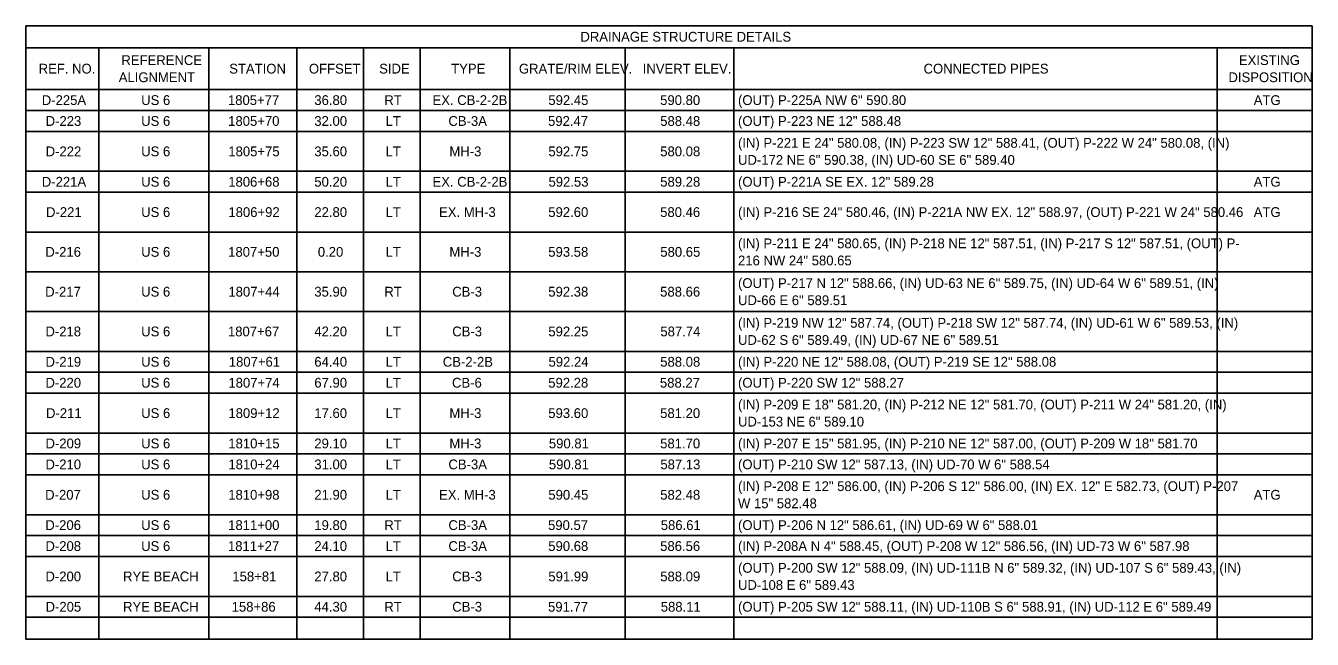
# Model space of a CAD drawing. Extents: x -10 to 1559, y -1657 to 22.
# Drawn here: x 36.28 to 53.19, y 4.76 to 12.82 of the extents above; entities that cross this region are included whole.
import ezdxf

# ---------------------------------------------------------------- set-up
doc = ezdxf.new("R2010")
doc.units = 0
doc.layers.add('DR_P_Cells', color=7, linetype='Continuous')
doc.layers.add('DR_P_Drainage_Area', color=7, linetype='Continuous')

msp = doc.modelspace()

# ---------------------------------------------------------------- linework, layer by layer
at = {"layer": 'DR_P_Drainage_Area'}
for p, q in [((36.281, 12.818), (53.185, 12.818)), ((36.281, 12.818), (36.281, 4.765)), ((53.185, 12.818), (53.185, 4.765)), ((36.281, 12.53), (53.185, 12.53)), ((37.243, 12.53), (37.243, 4.765)), ((38.686, 12.53), (38.686, 4.765)), ((39.841, 12.53), (39.841, 4.765)), ((40.72, 12.53), (40.72, 4.765)), ((41.462, 12.53), (41.462, 4.765)), ((42.644, 12.53), (42.644, 4.765)), ((44.156, 12.53), (44.156, 4.765)), ((45.585, 12.53), (45.585, 4.765)), ((51.935, 12.53), (51.935, 4.765)), ((36.281, 11.98), (53.185, 11.98)), ((36.281, 11.705), (53.185, 11.705)), ((36.281, 11.43), (53.185, 11.43)), ((36.281, 10.908), (53.185, 10.908)), ((36.281, 10.633), (53.185, 10.633)), ((36.281, 10.111), (53.185, 10.111)), ((36.281, 9.589), (53.185, 9.589)), ((36.281, 9.067), (53.185, 9.067)), ((36.281, 8.544), (53.185, 8.544)), ((36.281, 8.269), (53.185, 8.269)), ((36.281, 7.995), (53.185, 7.995)), ((36.281, 7.472), (53.185, 7.472)), ((36.281, 7.198), (53.185, 7.198)), ((36.281, 6.923), (53.185, 6.923)), ((36.281, 6.4), (53.185, 6.4)), ((36.281, 6.126), (53.185, 6.126)), ((36.281, 5.851), (53.185, 5.851)), ((36.281, 5.328), (53.185, 5.328)), ((36.281, 5.054), (53.185, 5.054)), ((36.281, 4.765), (53.185, 4.765))]:
    msp.add_line(p, q, dxfattribs=at)

# ---------------------------------------------------------------- texts
at = {"layer": 'DR_P_Cells'}
for s, p in [('DRAINAGE STRUCTURE DETAILS', (43.569, 12.61)), ('REFERENCE ', (37.538, 12.303)), ('EXISTING ', (52.221, 12.303)), ('REF. NO.', (36.451, 12.191)), ('ALIGNMENT', (37.503, 12.078)), ('STATION', (38.955, 12.191)), ('OFFSET', (40.002, 12.191)), ('SIDE', (40.925, 12.191)), ('TYPE', (41.871, 12.191)), ('GRATE/RIM ELEV.', (42.761, 12.191)), ('INVERT ELEV.', (44.388, 12.191)), ('CONNECTED PIPES', (48.078, 12.191)), ('DISPOSITION', (52.084, 12.078)), ('D-225A', (36.492, 11.778)), ('US 6', (37.798, 11.778)), ('1805+77', (38.938, 11.778)), ('36.80', (40.073, 11.778)), ('RT', (40.993, 11.778)), ('EX. CB-2-2B', (41.626, 11.778)), ('592.45', (43.148, 11.778)), ('590.80', (44.617, 11.778)), ('(OUT) P-225A NW 6" 590.80', (45.64, 11.778)), ('ATG', (52.416, 11.778)), ('D-223', (36.543, 11.504)), ('US 6', (37.798, 11.504)), ('1805+70', (38.941, 11.504)), ('32.00', (40.073, 11.504)), ('LT', (41.009, 11.504)), ('CB-3A', (41.835, 11.504)), ('592.47', (43.144, 11.504)), ('588.48', (44.618, 11.504)), ('(OUT) P-223 NE 12" 588.48', (45.64, 11.504)), ('(IN) P-221 E 24" 580.08, (IN) P-223 SW 12" 588.41, (OUT) P-222 W 24" 580.08, (IN) ', (45.64, 11.217)), ('D-222', (36.543, 11.105)), ('US 6', (37.798, 11.105)), ('1805+75', (38.943, 11.105)), ('35.60', (40.073, 11.105)), ('LT', (41.009, 11.105)), ('MH-3', (41.848, 11.105)), ('592.75', (43.148, 11.105)), ('580.08', (44.618, 11.105)), ('UD-172 NE 6" 590.38, (IN) UD-60 SE 6" 589.40', (45.64, 10.993)), ('D-221A', (36.492, 10.706)), ('US 6', (37.798, 10.706)), ('1806+68', (38.942, 10.706)), ('50.20', (40.073, 10.706)), ('LT', (41.009, 10.706)), ('EX. CB-2-2B', (41.626, 10.706)), ('592.53', (43.15, 10.706)), ('589.28', (44.618, 10.706)), ('(OUT) P-221A SE EX. 12" 589.28', (45.64, 10.706)), ('ATG', (52.416, 10.706)), ('D-221', (36.548, 10.308)), ('US 6', (37.798, 10.308)), ('1806+92', (38.944, 10.308)), ('22.80', (40.073, 10.308)), ('LT', (41.009, 10.308)), ('EX. MH-3', (41.712, 10.308)), ('592.60', (43.147, 10.308)), ('580.46', (44.617, 10.308)), ('(IN) P-216 SE 24" 580.46, (IN) P-221A NW EX. 12" 588.97, (OUT) P-221 W 24" 580.46', (45.64, 10.308)), ('ATG', (52.416, 10.308)), ('(IN) P-211 E 24" 580.65, (IN) P-218 NE 12" 587.51, (IN) P-217 S 12" 587.51, (OUT) P-', (45.64, 9.898)), ('D-216', (36.539, 9.786)), ('US 6', (37.798, 9.786)), ('1807+50', (38.941, 9.786)), ('0.20', (40.119, 9.786)), ('LT', (41.009, 9.786)), ('MH-3', (41.848, 9.786)), ('593.58', (43.147, 9.786)), ('580.65', (44.619, 9.786)), ('216 NW 24" 580.65', (45.64, 9.673)), ('(OUT) P-217 N 12" 588.66, (IN) UD-63 NE 6" 589.75, (IN) UD-64 W 6" 589.51, (IN) ', (45.64, 9.376)), ('D-217', (36.537, 9.263)), ('US 6', (37.798, 9.263)), ('1807+44', (38.944, 9.263)), ('35.90', (40.073, 9.263)), ('RT', (40.993, 9.263)), ('CB-3', (41.885, 9.263)), ('592.38', (43.147, 9.263)), ('588.66', (44.617, 9.263)), ('UD-66 E 6" 589.51', (45.64, 9.151)), ('(IN) P-219 NW 12" 587.74, (OUT) P-218 SW 12" 587.74, (IN) UD-61 W 6" 589.53, (IN) ', (45.64, 8.854)), ('D-218', (36.54, 8.741)), ('US 6', (37.798, 8.741)), ('1807+67', (38.938, 8.741)), ('42.20', (40.073, 8.741)), ('LT', (41.009, 8.741)), ('CB-3', (41.885, 8.741)), ('592.25', (43.148, 8.741)), ('587.74', (44.62, 8.741)), ('UD-62 S 6" 589.49, (IN) UD-67 NE 6" 589.51', (45.64, 8.629)), ('D-219', (36.541, 8.343)), ('US 6', (37.798, 8.343)), ('1807+61', (38.949, 8.343)), ('64.40', (40.073, 8.343)), ('LT', (41.009, 8.343)), ('CB-2-2B', (41.761, 8.343)), ('592.24', (43.15, 8.343)), ('588.08', (44.618, 8.343)), ('(IN) P-220 NE 12" 588.08, (OUT) P-219 SE 12" 588.08', (45.64, 8.343)), ('D-220', (36.54, 8.068)), ('US 6', (37.798, 8.068)), ('1807+74', (38.944, 8.068)), ('67.90', (40.073, 8.068)), ('LT', (41.009, 8.068)), ('CB-6', (41.882, 8.068)), ('592.28', (43.147, 8.068)), ('588.27', (44.614, 8.068)), ('(OUT) P-220 SW 12" 588.27', (45.64, 8.068)), ('D-211', (36.548, 7.669)), ('US 6', (37.798, 7.669)), ('1809+12', (38.944, 7.669)), ('17.60', (40.073, 7.669)), ('LT', (41.009, 7.669)), ('MH-3', (41.848, 7.669)), ('593.60', (43.147, 7.669)), ('581.20', (44.617, 7.669)), ('(IN) P-209 E 18" 581.20, (IN) P-212 NE 12" 581.70, (OUT) P-211 W 24" 581.20, (IN) ', (45.64, 7.782)), ('UD-153 NE 6" 589.10', (45.64, 7.557)), ('D-209', (36.541, 7.271)), ('US 6', (37.798, 7.271)), ('1810+15', (38.943, 7.271)), ('29.10', (40.073, 7.271)), ('LT', (41.009, 7.271)), ('MH-3', (41.848, 7.271)), ('590.81', (43.155, 7.271)), ('581.70', (44.617, 7.271)), ('(IN) P-207 E 15" 581.95, (IN) P-210 NE 12" 587.00, (OUT) P-209 W 18" 581.70', (45.64, 7.271)), ('D-210', (36.54, 6.996)), ('US 6', (37.798, 6.996)), ('1810+24', (38.944, 6.996)), ('31.00', (40.073, 6.996)), ('LT', (41.009, 6.996)), ('CB-3A', (41.835, 6.996)), ('590.81', (43.155, 6.996)), ('587.13', (44.62, 6.996)), ('(OUT) P-210 SW 12" 587.13, (IN) UD-70 W 6" 588.54', (45.64, 6.996)), ('(IN) P-208 E 12" 586.00, (IN) P-206 S 12" 586.00, (IN) EX. 12" E 582.73, (OUT) P-207 ', (45.64, 6.71)), ('D-207', (36.537, 6.597)), ('US 6', (37.798, 6.597)), ('1810+98', (38.942, 6.597)), ('21.90', (40.073, 6.597)), ('LT', (41.009, 6.597)), ('EX. MH-3', (41.712, 6.597)), ('590.45', (43.148, 6.597)), ('582.48', (44.618, 6.597)), ('W 15" 582.48', (45.64, 6.485)), ('ATG', (52.416, 6.597)), ('D-206', (36.539, 6.199)), ('US 6', (37.798, 6.199)), ('1811+00', (38.941, 6.199)), ('19.80', (40.073, 6.199)), ('RT', (40.993, 6.199)), ('CB-3A', (41.835, 6.199)), ('590.57', (43.144, 6.199)), ('586.61', (44.625, 6.199)), ('(OUT) P-206 N 12" 586.61, (IN) UD-69 W 6" 588.01', (45.64, 6.199)), ('D-208', (36.54, 5.924)), ('US 6', (37.798, 5.924)), ('1811+27', (38.938, 5.924)), ('24.10', (40.073, 5.924)), ('LT', (41.009, 5.924)), ('CB-3A', (41.835, 5.924)), ('590.68', (43.147, 5.924)), ('586.56', (44.617, 5.924)), ('(IN) P-208A N 4" 588.45, (OUT) P-208 W 12" 586.56, (IN) UD-73 W 6" 587.98', (45.64, 5.924)), ('(OUT) P-200 SW 12" 588.09, (IN) UD-111B N 6" 589.32, (IN) UD-107 S 6" 589.43, (IN) ', (45.64, 5.638)), ('D-200', (36.54, 5.525)), ('RYE BEACH', (37.56, 5.525)), ('158+81', (38.996, 5.525)), ('27.80', (40.073, 5.525)), ('LT', (41.009, 5.525)), ('CB-3', (41.885, 5.525)), ('591.99', (43.148, 5.525)), ('588.09', (44.618, 5.525)), ('UD-108 E 6" 589.43', (45.64, 5.413)), ('D-205', (36.542, 5.127)), ('RYE BEACH', (37.56, 5.127)), ('158+86', (38.987, 5.127)), ('44.30', (40.073, 5.127)), ('RT', (40.993, 5.127)), ('CB-3', (41.885, 5.127)), ('591.77', (43.144, 5.127)), ('588.11', (44.625, 5.127)), ('(OUT) P-205 SW 12" 588.11, (IN) UD-110B S 6" 588.91, (IN) UD-112 E 6" 589.49', (45.64, 5.127))]:
    msp.add_text(s, height=0.1285, dxfattribs=at).set_placement(p)

doc.saveas('drawing.dxf')
